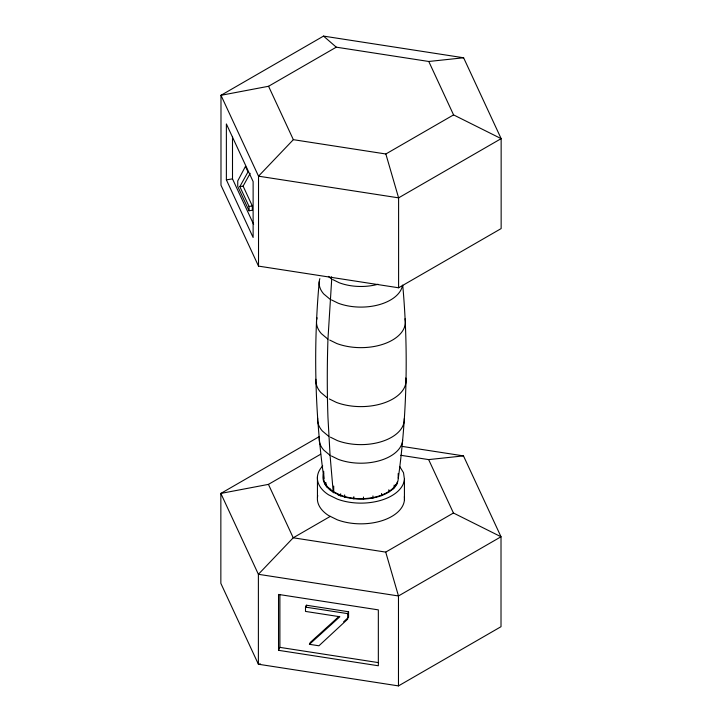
<?xml version="1.0" encoding="UTF-8"?>
<svg xmlns="http://www.w3.org/2000/svg" width="722" height="722" viewBox="0 0 722 722"><rect width="100%" height="100%" fill="white"/><g stroke="black" fill="none" stroke-linecap="round" stroke-linejoin="round"><path stroke-width="1.08" d="M309.422 644.313L339.872 616.732L305.496 611.417L305.496 607.112L306.372 605.226L348.564 611.751L347.688 613.637L347.688 619.124L318.934 645.784L309.422 644.313L310.298 642.427L339.105 616.335M348.564 611.751L348.564 617.238L343.636 621.804M319.214 281.76C313.33 346.389 314.828 411.675 323.555 475.978A37.427 21.606 0 0 0 327.617 486.917L333.167 491.565L340.603 495.22A37.427 21.606 0 0 0 396.549 483.722M398.318 478.172C407.046 414.311 408.508 349.484 402.741 285.289M331.425 278.909L331.624 276.77M396.712 483.767L397.244 482.079M278.53 650.323L278.53 594.432L378.337 609.873L378.337 665.765L278.53 650.323L279.892 647.372L279.892 594.838M249.054 210.77L249.054 206.465L239.839 186.619L247.998 171.908L245.453 166.412L237.746 180.924L237.746 186.411L249.054 210.77L252.321 210.264L252.321 205.96L243.106 186.114L250.182 173.361M395.71 484.724L394.167 487.368L394.167 485.121M463.614 57.769L428.778 61.478L336.281 47.174L268.557 86.27L220.986 95.304L258.521 176.177L398.598 197.855L501.149 138.642L453.569 114.888L385.846 153.985L293.349 139.671L258.521 176.177L258.521 266.111L398.598 287.78L501.149 228.576L501.149 138.642L463.614 57.769L323.528 36.1L220.986 95.304L220.986 185.238L258.521 266.111M319.494 436.476L220.851 493.424L220.851 583.358L258.386 664.231L398.472 685.9L501.014 626.696L501.014 536.762L463.479 455.889L402.334 446.431M260.57 663.996L258.386 664.231L258.386 574.297L220.851 493.424L268.431 484.381L320.667 454.228M330.306 516.374L293.222 537.791L258.386 574.297L398.472 595.966L501.014 536.762L453.443 513.008L428.651 459.598L400.791 455.293M268.431 484.381L293.222 537.791L385.719 552.104L453.443 513.008M226.374 179.841L253.124 237.466L253.124 181.574L226.374 123.949L226.374 179.841L232.502 178.894L253.621 224.389M239.839 186.619L243.106 186.114M249.054 206.465L252.321 205.96M428.651 459.598L463.479 455.889M305.496 607.112L347.688 613.637M279.892 647.372L378.59 662.643M332.743 279.558L339.331 282.798A39.764 22.96 0 0 0 378.021 284.251M331.452 299.892L338.248 303.231A41.768 24.115 0 0 0 402.524 285.244M329.728 340.062L336.786 343.528A44.448 25.658 0 0 0 384.555 343.726A44.448 25.658 0 0 0 405.042 318.808M329.295 398.932L336.425 402.434A45.116 26.046 0 0 0 384.429 402.804A45.116 26.046 0 0 0 405.836 377.994M330.45 437.189L337.391 440.61A43.329 25.017 0 0 0 382.335 441.359A43.329 25.017 0 0 0 404.239 418.697M331.452 455.997L338.248 459.336A41.768 24.115 0 0 0 402.65 440.312M337.643 494.579L339.737 495.644M328.411 276.382L331.714 279.143L327.95 339.187A1281.433 776.394 -57.4 0 0 327.95 417.298L330.071 455.365L333.248 492.422M329.936 299.152L323.745 293.971A41.768 24.115 0 0 1 319.855 278.629M327.887 339.132L321.362 333.672A44.448 25.658 0 0 1 316.543 320.685M327.337 397.93L320.767 392.434A45.116 26.046 0 0 1 315.875 379.249M328.781 436.377L322.355 430.998A43.329 25.017 0 0 1 317.662 418.336M329.936 455.257L323.745 450.077A41.768 24.115 0 0 1 319.214 437.866M323.528 36.1L336.281 47.174M399.708 466.529L403.517 472.711L404.428 479.255L404.428 499.967M327.129 486.836L324.449 482.495A37.354 21.57 0 0 0 326.976 486.962M428.778 61.478L453.569 114.888M268.557 86.27L293.349 139.671M325.306 483.09L325.947 484.913L325.947 482.666M385.846 153.985L398.598 197.855L398.598 287.78M385.719 552.104L398.472 595.966L398.472 685.9M323.673 471.267L323.907 478.596M333.636 492.088L333.708 492.81L333.708 486.059M330.153 489.047L330.243 489.904M398.201 473.452L398.201 479.074A37.354 21.57 0 0 1 396.947 483.713M388.833 489.76L388.833 492.016M381.586 493.451L381.586 495.698M372.94 495.933L372.94 498.189M363.473 497.043L363.473 499.29M353.834 496.691L353.834 498.947M344.683 494.922L344.683 497.169M340.667 493.821L340.667 496.068M317.445 476.71L317.445 497.422M306.372 605.226L306.372 607.373M232.502 136.422L232.502 178.894M404.347 496.682A43.546 25.144 0 0 1 383.265 520.282A43.546 25.144 0 0 1 337.273 519.804L328.618 515.553A43.546 25.144 0 0 1 317.725 495.554M404.428 479.255A43.546 25.144 0 0 1 337.273 499.092L328.618 494.841A43.546 25.144 0 0 1 322.716 465.934M316.66 319.729A44.448 25.658 0 0 1 317.075 317.824M397.046 483.93A37.95 21.913 0 0 1 340.315 495.59L332.77 491.881A37.95 21.913 0 0 1 323.609 473.235M394.672 487.233A37.354 21.57 0 0 1 393.147 488.902M323.609 478.767A37.354 21.57 0 0 1 323.627 476.89"/></g></svg>
